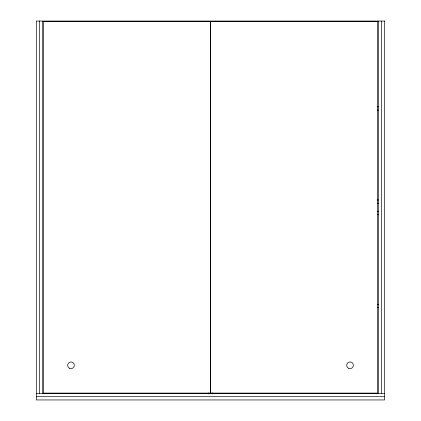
<?xml version="1.0" encoding="UTF-8"?>
<svg xmlns="http://www.w3.org/2000/svg" width="421" height="421" viewBox="0 0 421 421"><rect width="100%" height="100%" fill="white"/><g stroke="black" fill="none" stroke-linecap="round" stroke-linejoin="round"><path stroke-width="0.63" d="M377.132 106.834L378.437 106.834M377.132 110.076L378.437 110.076M377.132 199.986L378.437 199.986M377.132 203.227L378.437 203.227M377.132 211.289L378.437 211.289M377.132 214.531L378.437 214.531M377.132 304.436L378.437 304.436M377.132 307.683L378.437 307.683M36.338 393.467L384.662 393.467M36.338 396.708L384.662 396.708M381.421 21.05L381.421 393.467M378.179 21.05L378.179 393.467M212.121 392.767L212.121 394.082M208.879 392.767L208.879 394.082M42.821 21.05L42.821 393.467M39.579 21.05L39.579 393.467M384.662 21.05L36.338 21.05L36.338 399.95L384.662 399.95L384.662 21.05M210.316 21.418L43.189 21.418L43.189 393.093L210.316 393.093L210.316 21.418M377.811 21.418L210.684 21.418L210.684 393.093L377.811 393.093L377.811 21.418M348.346 368.196A3.336 3.336 0 0 0 353.356 365.302A3.336 3.336 0 0 0 348.346 362.413A3.336 3.336 0 0 0 348.346 368.196M69.312 368.196A3.336 3.336 0 0 0 74.322 365.302A3.336 3.336 0 0 0 69.312 362.413A3.336 3.336 0 0 0 69.312 368.196"/></g></svg>
